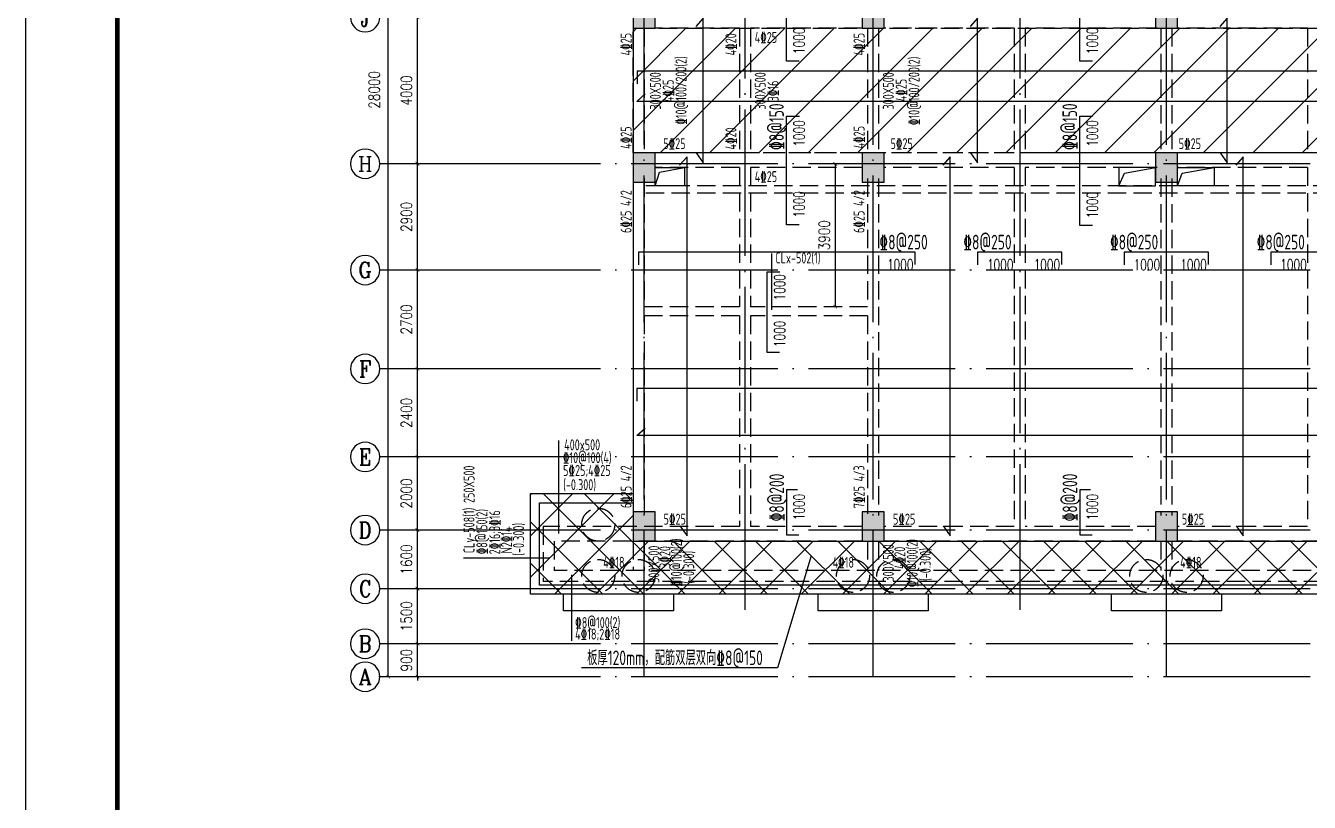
# Model space of a CAD drawing. Header units: millimetres. Extents: x 2998490 to 15040601, y 444546 to 7822218.
# Drawn here: x 14602150 to 14637164, y 7528471 to 7549673 of the extents above; entities that cross this region are included whole.
import ezdxf
from ezdxf.enums import TextEntityAlignment as Align

# ---------------------------------------------------------------- set-up
doc = ezdxf.new("R2010")
doc.units = ezdxf.units.MM
doc.header["$LTSCALE"] = 2000
doc.linetypes.add('DASH', pattern=[0.35, 0.25, -0.1])
doc.linetypes.add('DOTE', pattern=[2.42, 2, -0.2, 0.02, -0.2])
for name, color, linetype in [('3-AXIS', 3, 'Continuous'), ('3-AXIS_TEXT', 7, 'Continuous'), ('3-ban', 84, 'Continuous'), ('3-ban-hatch', 9, 'Continuous'), ('3-ban-rein', 1, 'Continuous'), ('3-ban-TEXT', 7, 'Continuous'), ('3-COLUMN-UP', 2, 'Continuous'), ('3-dcl', 3, 'Continuous'), ('3-dote', 43, 'DOTE'), ('3-HATCH', 8, 'Continuous'), ('3-liang-rein-X', 54, 'Continuous'), ('3-liang-rein-Y', 130, 'Continuous'), ('3-liang-R截面-X', 50, 'Continuous'), ('3-liang-R截面-Y', 70, 'Continuous'), ('3-liang-s-1', 44, 'Continuous'), ('3-liang-xu', 120, 'DASH'), ('3-装饰线脚', 7, 'Continuous'), ('AXIS', 3, 'Continuous'), ('AXIS_TEXT', 7, 'Continuous'), ('图框', 7, 'Continuous')]:
    doc.layers.add(name, color=color, linetype=linetype)
doc.styles.add('_TCH_AXIS', font='COMPLEX', dxfattribs={"bigfont": 'GBCBIG'})
doc.styles.add('COMPLEX', font='COMPLEX')
doc.styles.add('DIM_FONT', font='SIMPLEX', dxfattribs={"width": 0.8, "bigfont": 'HZTXT'})
doc.styles.add('TJ1', font='tj-romans1.shx', dxfattribs={"width": 0.8, "bigfont": 'tj-hztxt1.shx'})
doc.styles.add('TSSD_Rein', font='Tssdeng.shx', dxfattribs={"width": 0.7, "bigfont": 'hztxt.shx'})
doc.dimstyles.new('DIMN100', dxfattribs={"dimtxt": 300, "dimasz": 100, "dimexe": 250, "dimexo": 300, "dimgap": 150, "dimtad": 1, "dimdec": 0, "dimzin": 0, "dimdsep": 46, "dimtxsty": 'DIM_FONT', "dimblk": 'ARCHTICK', "dimcen": 0.09, "dimclrt": 7, "dimazin": 2, "dimtfac": 1, "dimtdec": 0, "dimtix": 1, "dimtmove": 2, "dimatfit": 3, "dimldrblk": 'ARCHTICK', "dimfxl": 0, "dimtolj": 1, "dimtzin": 0, "dimarcsym": 0})

# ---------------------------------------------------------------- blocks, each defined once
blk = doc.blocks.new('TJAD_TK_A0')
at = {"layer": '图框'}
blk.add_line((973, -441.7), (973, 399.3), dxfattribs=at)
at = {"layer": '图框', "const_width": 1.2}
blk.add_lwpolyline([(2152, -431.7), (2152, 389.3), (998, 389.3), (998, -431.7)], close=True, dxfattribs=at)
blk = doc.blocks.new('_ArchTick')
at = {"color": 0, "linetype": 'ByBlock', "const_width": 0.15}
blk.add_lwpolyline([(-0.5, -0.5), (0.5, 0.5)], dxfattribs=at)
blk = doc.blocks.new('*D316')
at = {"layer": 'AXIS', "color": 0, "lineweight": -2}
for p, q in [((14615016, 7532801), (14612587, 7532801)), ((14612837, 7532801), (14612837, 7532901)), ((14612837, 7531901), (14612837, 7532801)), ((14615016, 7531901), (14612587, 7531901)), ((14612837, 7531901), (14612837, 7531801))]:
    blk.add_line(p, q, dxfattribs=at)
at = {"layer": 'Defpoints', "color": 0}
for p in [(14612837, 7532801), (14615316, 7532801), (14615316, 7531901)]:
    blk.add_point(p, dxfattribs=at)
at = {"layer": 'AXIS', "color": 0, "lineweight": -2, "xscale": 100, "yscale": 100, "zscale": 100}
for p, rotation in [((14612837, 7532801), 270), ((14612837, 7531901), 90)]:
    blk.add_blockref('_ArchTick', p, dxfattribs=dict(at, rotation=rotation))
at = {"layer": 'AXIS', "color": 7, "insert": (14612537, 7532351), "char_height": 300, "attachment_point": 5, "rotation": 90, "style": 'DIM_FONT'}
blk.add_mtext('\\A1;900', dxfattribs=at)
blk = doc.blocks.new('*D317')
at = {"layer": 'AXIS', "color": 0, "lineweight": -2}
for p, q in [((14615016, 7534301), (14612587, 7534301)), ((14612837, 7532801), (14612837, 7534301)), ((14615016, 7532801), (14612587, 7532801))]:
    blk.add_line(p, q, dxfattribs=at)
at = {"layer": 'Defpoints', "color": 0}
for p in [(14612837, 7534301), (14615316, 7534301), (14615316, 7532801)]:
    blk.add_point(p, dxfattribs=at)
at = {"layer": 'AXIS', "color": 0, "lineweight": -2, "xscale": 100, "yscale": 100, "zscale": 100}
for p, rotation in [((14612837, 7534301), 90), ((14612837, 7532801), 270)]:
    blk.add_blockref('_ArchTick', p, dxfattribs=dict(at, rotation=rotation))
at = {"layer": 'AXIS', "color": 7, "insert": (14612537, 7533551), "char_height": 300, "attachment_point": 5, "rotation": 90, "style": 'DIM_FONT'}
blk.add_mtext('\\A1;1500', dxfattribs=at)
blk = doc.blocks.new('*D318')
at = {"layer": 'AXIS', "color": 0, "lineweight": -2}
for p, q in [((14615016, 7535901), (14612587, 7535901)), ((14612837, 7534301), (14612837, 7535901)), ((14615016, 7534301), (14612587, 7534301))]:
    blk.add_line(p, q, dxfattribs=at)
at = {"layer": 'Defpoints', "color": 0}
for p in [(14612837, 7535901), (14615316, 7535901), (14615316, 7534301)]:
    blk.add_point(p, dxfattribs=at)
at = {"layer": 'AXIS', "color": 0, "lineweight": -2, "xscale": 100, "yscale": 100, "zscale": 100}
for p, rotation in [((14612837, 7535901), 90), ((14612837, 7534301), 270)]:
    blk.add_blockref('_ArchTick', p, dxfattribs=dict(at, rotation=rotation))
at = {"layer": 'AXIS', "color": 7, "insert": (14612537, 7535101), "char_height": 300, "attachment_point": 5, "rotation": 90, "style": 'DIM_FONT'}
blk.add_mtext('\\A1;1600', dxfattribs=at)
blk = doc.blocks.new('*D319')
at = {"layer": 'AXIS', "color": 0, "lineweight": -2}
for p, q in [((14615016, 7537901), (14612587, 7537901)), ((14612837, 7535901), (14612837, 7537901)), ((14615016, 7535901), (14612587, 7535901))]:
    blk.add_line(p, q, dxfattribs=at)
at = {"layer": 'Defpoints', "color": 0}
for p in [(14612837, 7537901), (14615316, 7537901), (14615316, 7535901)]:
    blk.add_point(p, dxfattribs=at)
at = {"layer": 'AXIS', "color": 0, "lineweight": -2, "xscale": 100, "yscale": 100, "zscale": 100}
for p, rotation in [((14612837, 7537901), 90), ((14612837, 7535901), 270)]:
    blk.add_blockref('_ArchTick', p, dxfattribs=dict(at, rotation=rotation))
at = {"layer": 'AXIS', "color": 7, "insert": (14612537, 7536901), "char_height": 300, "attachment_point": 5, "rotation": 90, "style": 'DIM_FONT'}
blk.add_mtext('\\A1;2000', dxfattribs=at)
blk = doc.blocks.new('*D320')
at = {"layer": 'AXIS', "color": 0, "lineweight": -2}
for p, q in [((14615016, 7540301), (14612587, 7540301)), ((14612837, 7537901), (14612837, 7540301)), ((14615016, 7537901), (14612587, 7537901))]:
    blk.add_line(p, q, dxfattribs=at)
at = {"layer": 'Defpoints', "color": 0}
for p in [(14612837, 7540301), (14615316, 7540301), (14615316, 7537901)]:
    blk.add_point(p, dxfattribs=at)
at = {"layer": 'AXIS', "color": 0, "lineweight": -2, "xscale": 100, "yscale": 100, "zscale": 100}
for p, rotation in [((14612837, 7540301), 90), ((14612837, 7537901), 270)]:
    blk.add_blockref('_ArchTick', p, dxfattribs=dict(at, rotation=rotation))
at = {"layer": 'AXIS', "color": 7, "insert": (14612537, 7539101), "char_height": 300, "attachment_point": 5, "rotation": 90, "style": 'DIM_FONT'}
blk.add_mtext('\\A1;2400', dxfattribs=at)
blk = doc.blocks.new('*D321')
at = {"layer": 'AXIS', "color": 0, "lineweight": -2}
for p, q in [((14615016, 7543002), (14612587, 7543002)), ((14612837, 7540301), (14612837, 7543002)), ((14615016, 7540301), (14612587, 7540301))]:
    blk.add_line(p, q, dxfattribs=at)
at = {"layer": 'Defpoints', "color": 0}
for p in [(14612837, 7543002), (14615316, 7543002), (14615316, 7540301)]:
    blk.add_point(p, dxfattribs=at)
at = {"layer": 'AXIS', "color": 0, "lineweight": -2, "xscale": 100, "yscale": 100, "zscale": 100}
for p, rotation in [((14612837, 7543002), 90), ((14612837, 7540301), 270)]:
    blk.add_blockref('_ArchTick', p, dxfattribs=dict(at, rotation=rotation))
at = {"layer": 'AXIS', "color": 7, "insert": (14612537, 7541652), "char_height": 300, "attachment_point": 5, "rotation": 90, "style": 'DIM_FONT'}
blk.add_mtext('\\A1;2700', dxfattribs=at)
blk = doc.blocks.new('*D322')
at = {"layer": 'AXIS', "color": 0, "lineweight": -2}
for p, q in [((14615016, 7545901), (14612587, 7545901)), ((14612837, 7543002), (14612837, 7545901)), ((14615016, 7543002), (14612587, 7543002))]:
    blk.add_line(p, q, dxfattribs=at)
at = {"layer": 'Defpoints', "color": 0}
for p in [(14612837, 7545901), (14615316, 7545901), (14615316, 7543002)]:
    blk.add_point(p, dxfattribs=at)
at = {"layer": 'AXIS', "color": 0, "lineweight": -2, "xscale": 100, "yscale": 100, "zscale": 100}
for p, rotation in [((14612837, 7545901), 90), ((14612837, 7543002), 270)]:
    blk.add_blockref('_ArchTick', p, dxfattribs=dict(at, rotation=rotation))
at = {"layer": 'AXIS', "color": 7, "insert": (14612537, 7544452), "char_height": 300, "attachment_point": 5, "rotation": 90, "style": 'DIM_FONT'}
blk.add_mtext('\\A1;2900', dxfattribs=at)
blk = doc.blocks.new('*D323')
at = {"layer": 'AXIS', "color": 0, "lineweight": -2}
for p, q in [((14615016, 7549901), (14612587, 7549901)), ((14612837, 7545901), (14612837, 7549901)), ((14615016, 7545901), (14612587, 7545901))]:
    blk.add_line(p, q, dxfattribs=at)
at = {"layer": 'Defpoints', "color": 0}
for p in [(14612837, 7549901), (14615316, 7549901), (14615316, 7545901)]:
    blk.add_point(p, dxfattribs=at)
at = {"layer": 'AXIS', "color": 0, "lineweight": -2, "xscale": 100, "yscale": 100, "zscale": 100}
for p, rotation in [((14612837, 7549901), 90), ((14612837, 7545901), 270)]:
    blk.add_blockref('_ArchTick', p, dxfattribs=dict(at, rotation=rotation))
at = {"layer": 'AXIS', "color": 7, "insert": (14612537, 7547901), "char_height": 300, "attachment_point": 5, "rotation": 90, "style": 'DIM_FONT'}
blk.add_mtext('\\A1;4000', dxfattribs=at)
blk = doc.blocks.new('*D300')
at = {"layer": 'AXIS', "color": 0, "lineweight": -2}
for p, q in [((14615816, 7559901), (14611787, 7559901)), ((14612037, 7531901), (14612037, 7559901)), ((14615816, 7531901), (14611787, 7531901))]:
    blk.add_line(p, q, dxfattribs=at)
at = {"layer": 'Defpoints', "color": 0}
for p in [(14612037, 7559901), (14616116, 7559901), (14616116, 7531901)]:
    blk.add_point(p, dxfattribs=at)
at = {"layer": 'AXIS', "color": 0, "lineweight": -2, "xscale": 100, "yscale": 100, "zscale": 100}
for p, rotation in [((14612037, 7559901), 90), ((14612037, 7531901), 270)]:
    blk.add_blockref('_ArchTick', p, dxfattribs=dict(at, rotation=rotation))
at = {"layer": 'AXIS', "color": 7, "insert": (14611658, 7547920), "char_height": 300, "attachment_point": 5, "rotation": 90, "style": 'DIM_FONT'}
blk.add_mtext('\\A1;28000', dxfattribs=at)
blk = doc.blocks.new('_AXISO')
blk.add_circle((0, 0), 0.5)
at = {"layer": '3-AXIS_TEXT', "style": 'COMPLEX', "width": 1.041667}
blk.add_attdef('A', text='', height=0.56, dxfattribs=at).set_placement((-0.25, -0.28), (0.25, -0.28), align=Align.FIT)
blk = doc.blocks.new('*D1829')
at = {"layer": '3-ban', "color": 0, "lineweight": -2}
for p, q in [((14624334, 7545901), (14623981, 7545901)), ((14624231, 7545901), (14624231, 7542001)), ((14624334, 7542001), (14623981, 7542001))]:
    blk.add_line(p, q, dxfattribs=at)
at = {"layer": 'Defpoints', "color": 0}
for p in [(14624634, 7545901), (14624231, 7542001), (14624634, 7542001)]:
    blk.add_point(p, dxfattribs=at)
at = {"layer": '3-ban', "color": 0, "lineweight": -2, "xscale": 100, "yscale": 100, "zscale": 100}
for p, rotation in [((14624231, 7545901), 90), ((14624231, 7542001), 270)]:
    blk.add_blockref('_ArchTick', p, dxfattribs=dict(at, rotation=rotation))
at = {"layer": '3-ban', "color": 7, "insert": (14623931, 7543951), "char_height": 300, "attachment_point": 5, "rotation": 90, "style": 'DIM_FONT'}
blk.add_mtext('\\A1;3900', dxfattribs=at)

msp = doc.modelspace()

# ---------------------------------------------------------------- hatches: boundary and pattern name
at = {"layer": '3-ban-hatch'}
h = msp.add_hatch(dxfattribs=at)
h.set_pattern_fill('ANSI31', color=8, scale=300, style=0)
h.set_pattern_definition([(225, (29074325.8, 15221427.5), (673.51921, -673.51921), [])])
h.paths.add_polyline_path([(14691566.9, 7549601.4), (14691566.9, 7543201.4), (14692155.7, 7543201.4), (14692660.5, 7542896.9), (14695264, 7540294.1), (14695493.1, 7539740), (14695493.1, 7536061.2), (14695262.8, 7535507.5), (14692660.8, 7532905.5), (14692106.7, 7532676.5), (14688427.3, 7532676.5), (14687873.3, 7532905.7), (14685271.6, 7535507.3), (14685041.9, 7536061.2), (14685041.9, 7537601.4), (14681566.9, 7537601.4), (14681566.9, 7543201.4), (14681566.9, 7545901.4), (14681566.9, 7546201.4), (14618716.9, 7546201.4), (14618716.9, 7549601.4)])
h = msp.add_hatch(dxfattribs=at)
h.set_pattern_fill('ANSI37', color=8, scale=250, style=0)
h.set_pattern_definition([(135, (28833537.14, -1307.25), (561.266008, 561.266008), []), (45, (28833537.14, -1307.25), (561.266008, -561.266008), [])])
h.paths.add_polyline_path([(14618716.8, 7535601.4), (14618716.8, 7536901.4), (14615916.8, 7536901.4), (14615916.8, 7534151.3), (14683366.8, 7534151.3), (14683366.8, 7537601.4), (14681566.8, 7537601.4), (14681566.8, 7535601.4)])
at = {"layer": '3-HATCH'}
for points in [[(14619316.9, 7550401.4), (14618716.9, 7550401.4), (14618716.9, 7549601.4), (14619316.9, 7549601.4)], [(14625566.9, 7550401.4), (14624966.9, 7550401.4), (14624966.9, 7549601.4), (14625566.9, 7549601.4)], [(14633566.9, 7550401.4), (14632966.9, 7550401.4), (14632966.9, 7549601.4), (14633566.9, 7549601.4)], [(14619316.9, 7546201.4), (14618716.9, 7546201.4), (14618716.9, 7545401.4), (14619316.9, 7545401.4)], [(14625566.9, 7546201.4), (14624966.9, 7546201.4), (14624966.9, 7545401.4), (14625566.9, 7545401.4)], [(14633566.9, 7546201.4), (14632966.9, 7546201.4), (14632966.9, 7545401.4), (14633566.9, 7545401.4)], [(14619316.9, 7536401.4), (14618716.9, 7536401.4), (14618716.9, 7535601.4), (14619316.9, 7535601.4)], [(14625566.9, 7536401.4), (14624966.9, 7536401.4), (14624966.9, 7535601.4), (14625566.9, 7535601.4)], [(14633566.9, 7536401.4), (14632966.9, 7536401.4), (14632966.9, 7535601.4), (14633566.9, 7535601.4)]]:
    msp.add_hatch(color=256, dxfattribs=at).paths.add_polyline_path(points)

# ---------------------------------------------------------------- linework, layer by layer
at = {"layer": '3-AXIS', "color": 15, "linetype": 'DOTE'}
for p, q in [((14619016.8, 7531901.4), (14619016.8, 7562416)), ((14625266.8, 7531901.4), (14625266.8, 7562416)), ((14633266.8, 7531901.4), (14633266.8, 7562416)), ((14695266.8, 7545901.4), (14614408.5, 7545901.4)), ((14695266.8, 7543001.4), (14614408.5, 7543001.4)), ((14695266.8, 7540301.4), (14614408.5, 7540301.4)), ((14695266.8, 7537901.4), (14614408.5, 7537901.4)), ((14695266.8, 7535901.4), (14614408.5, 7535901.4)), ((14695266.8, 7534301.4), (14614408.5, 7534301.4)), ((14695266.8, 7532801.4), (14614408.5, 7532801.4)), ((14695266.8, 7531901.4), (14614408.5, 7531901.4))]:
    msp.add_line(p, q, dxfattribs=at)
at = {"layer": '3-ban'}
for p, q in [((14623576.5, 7535200.6), (14622658.2, 7532140.5)), ((14622658.2, 7532140.5), (14617313.1, 7532140.5))]:
    msp.add_line(p, q, dxfattribs=at)
at = {"layer": '3-ban-rein'}
for points in [[(14623245.3, 7548701.4), (14622907.3, 7548701.4), (14622907.3, 7551609), (14623253.3, 7551609)], [(14631245.3, 7548701.4), (14630907.3, 7548701.4), (14630907.3, 7551555.9), (14631253.3, 7551555.9)], [(14620436.4, 7546197.2), (14620629.8, 7545923.6), (14620629.8, 7549880.8), (14620426.7, 7549651.5)], [(14627919.7, 7546197.2), (14628113.1, 7545923.6), (14628113.1, 7549880.8), (14627910, 7549651.5)], [(14634731.8, 7546197.2), (14634925.2, 7545923.6), (14634925.2, 7549880.8), (14634722.1, 7549651.5)], [(14691410.6, 7548094.9), (14691410.6, 7548432.9), (14618833.6, 7548432.9), (14618833.6, 7548086.9)], [(14691204.9, 7547799), (14691478.5, 7547605.5), (14618817.4, 7547605.5), (14619046.8, 7547808.6)], [(14623245.3, 7544239.3), (14622907.3, 7544239.3), (14622907.3, 7547201.4), (14623253.3, 7547201.4)], [(14631245.3, 7544218.5), (14630907.3, 7544218.5), (14630907.3, 7547201.4), (14631253.3, 7547201.4)], [(14619995.9, 7536017.5), (14620189.3, 7535743.9), (14620189.3, 7546091.7), (14619986.2, 7545862.4)], [(14627177.3, 7536017.5), (14627370.7, 7535743.9), (14627370.7, 7546091.7), (14627167.6, 7545862.4)], [(14635166.2, 7536017.5), (14635359.6, 7535743.9), (14635359.6, 7546091.7), (14635156.5, 7545862.4)], [(14626416.8, 7543148.8), (14626416.8, 7543486.8), (14618866.8, 7543486.8), (14618866.8, 7543140.8)], [(14630416.8, 7543148.8), (14630416.8, 7543486.8), (14628116.8, 7543486.8), (14628116.8, 7543140.8)], [(14634416.8, 7543148.8), (14634416.8, 7543486.8), (14632116.8, 7543486.8), (14632116.8, 7543140.8)], [(14638416.8, 7543148.8), (14638416.8, 7543486.8), (14636116.8, 7543486.8), (14636116.8, 7543140.8)], [(14622714.7, 7540751.4), (14622376.7, 7540751.4), (14622376.7, 7542949.2), (14622722.8, 7542949.2)], [(14682530.9, 7539432.9), (14682530.9, 7539770.8), (14618819.5, 7539770.8), (14618819.5, 7539424.8)], [(14681204.9, 7538676.2), (14681478.5, 7538482.7), (14618817.4, 7538482.7), (14619046.8, 7538685.8)], [(14623199.4, 7537001.4), (14622907.3, 7537001.4), (14622907.3, 7535775.4), (14623236.6, 7535775.4)], [(14631199.4, 7537001.4), (14630907.3, 7537001.4), (14630907.3, 7535775.4), (14631236.6, 7535775.4)]]:
    msp.add_lwpolyline(points, dxfattribs=at)
at = {"layer": '3-COLUMN-UP'}
for points in [[(14619316.9, 7550401.4), (14618716.9, 7550401.4), (14618716.9, 7549601.4), (14619316.9, 7549601.4)], [(14625566.9, 7550401.4), (14624966.9, 7550401.4), (14624966.9, 7549601.4), (14625566.9, 7549601.4)], [(14633566.9, 7550401.4), (14632966.9, 7550401.4), (14632966.9, 7549601.4), (14633566.9, 7549601.4)], [(14619316.9, 7546201.4), (14618716.9, 7546201.4), (14618716.9, 7545401.4), (14619316.9, 7545401.4)], [(14625566.9, 7546201.4), (14624966.9, 7546201.4), (14624966.9, 7545401.4), (14625566.9, 7545401.4)], [(14633566.9, 7546201.4), (14632966.9, 7546201.4), (14632966.9, 7545401.4), (14633566.9, 7545401.4)], [(14619316.9, 7536401.4), (14618716.9, 7536401.4), (14618716.9, 7535601.4), (14619316.9, 7535601.4)], [(14625566.9, 7536401.4), (14624966.9, 7536401.4), (14624966.9, 7535601.4), (14625566.9, 7535601.4)], [(14633566.9, 7536401.4), (14632966.9, 7536401.4), (14632966.9, 7535601.4), (14633566.9, 7535601.4)]]:
    msp.add_lwpolyline(points, close=True, dxfattribs=at)
at = {"layer": '3-dcl', "linetype": 'DASH'}
msp.add_lwpolyline([(14691566.9, 7549601.4), (14691566.9, 7543201.4), (14692155.7, 7543201.4), (14692660.5, 7542896.9), (14695264, 7540294.1), (14695493.1, 7539740), (14695493.1, 7536061.2), (14695262.8, 7535507.5), (14692660.8, 7532905.5), (14692106.7, 7532676.5), (14688427.3, 7532676.5), (14687873.3, 7532905.7), (14685271.6, 7535507.3), (14685041.9, 7536061.2), (14685041.9, 7537601.4), (14681566.9, 7537601.4), (14681566.9, 7543201.4), (14681566.9, 7543201.4), (14681566.9, 7545901.4), (14681566.9, 7545901.4), (14681566.9, 7546201.4), (14618716.9, 7546201.4), (14618716.9, 7549601.4), (14691566.9, 7549601.4)], dxfattribs=at)
at = {"layer": '3-dote'}
for p, q in [((14621766.8, 7561906.6), (14621766.8, 7533725)), ((14629266.8, 7561906.6), (14629266.8, 7533725))]:
    msp.add_line(p, q, dxfattribs=at)
at = {"layer": '3-liang-R截面-X'}
for p, q in [((14622492.5, 7543449.9), (14622492.5, 7541911.5)), ((14616689.5, 7535811.6), (14616689.5, 7538348.1)), ((14617042.7, 7534685.7), (14617042.7, 7532877.8))]:
    msp.add_line(p, q, dxfattribs=at)
at = {"layer": '3-liang-R截面-Y'}
msp.add_line((14614096.1, 7535147), (14616426.9, 7535147), dxfattribs=at)
at = {"layer": '3-liang-s-1'}
for points in [[(14683116.8, 7558001.4), (14681566.9, 7558001.4), (14681566.9, 7560201.4), (14618716.9, 7560201.4), (14618716.9, 7535601.4), (14681566.9, 7535601.4), (14681566.9, 7537601.4), (14683116.8, 7537601.4)], [(14619316.8, 7545301.4), (14619436.6, 7545673.5), (14620116.8, 7545801.4)], [(14631966.8, 7545301.4), (14632125.7, 7545648.9), (14632966.8, 7545801.4)], [(14633566.8, 7545301.4), (14633698.7, 7545649.4), (14634566.8, 7545801.4)], [(14683116.8, 7537601.4), (14683116.8, 7537601.4), (14683116.8, 7534401.3), (14616166.8, 7534401.3), (14616166.8, 7536651.4), (14618716.8, 7536651.4)], [(14684565.6, 7537051.4), (14683366.8, 7537051.4), (14683366.8, 7534151.3), (14615916.8, 7534151.3), (14615916.8, 7536901.4), (14618716.8, 7536901.4)], [(14619817.2, 7534151.3), (14619817.2, 7533701.1), (14616816.5, 7533701.1), (14616816.5, 7534151.3)], [(14626767.2, 7534151.3), (14626767.2, 7533701.1), (14623766.5, 7533701.1), (14623766.5, 7534151.3)], [(14634767.2, 7534151.3), (14634767.2, 7533701.1), (14631766.5, 7533701.1), (14631766.5, 7534151.3)]]:
    msp.add_lwpolyline(points, dxfattribs=at)
for points in [[(14619316.8, 7545801.4), (14620116.8, 7545801.4), (14620116.8, 7545301.4), (14619316.8, 7545301.4)], [(14631966.8, 7545301.4), (14632966.8, 7545301.4), (14632966.8, 7545801.4), (14631966.8, 7545801.4)], [(14633566.8, 7545801.4), (14634566.8, 7545801.4), (14634566.8, 7545301.4), (14633566.8, 7545301.4)]]:
    msp.add_lwpolyline(points, close=True, dxfattribs=at)
at = {"layer": '3-liang-xu'}
for p, q in [((14618716.9, 7549601.4), (14618716.9, 7546201.4)), ((14619016.9, 7549601.4), (14619016.9, 7546201.4)), ((14621616.9, 7549601.4), (14619316.9, 7549601.4)), ((14621616.9, 7549601.4), (14621616.9, 7546201.4)), ((14624966.9, 7549601.4), (14621916.9, 7549601.4)), ((14621916.9, 7549601.4), (14621916.9, 7546201.4)), ((14625116.9, 7549601.4), (14625116.9, 7546201.4)), ((14625416.9, 7549601.4), (14625416.9, 7546201.4)), ((14629116.9, 7549601.4), (14625566.9, 7549601.4)), ((14629116.9, 7549601.4), (14629116.9, 7546201.4)), ((14633016.8, 7549601.4), (14629416.9, 7549601.4)), ((14629416.9, 7549601.4), (14629416.9, 7546201.4)), ((14633116.9, 7549601.4), (14633116.9, 7546201.4)), ((14633416.9, 7549601.4), (14633416.9, 7546201.4)), ((14637116.9, 7549601.4), (14633566.9, 7549601.4)), ((14637116.9, 7549601.4), (14637116.9, 7546201.4)), ((14621616.9, 7546201.4), (14619316.9, 7546201.4)), ((14624966.9, 7546201.4), (14621916.9, 7546201.4)), ((14629116.9, 7546201.4), (14625566.9, 7546201.4)), ((14633016.8, 7546201.4), (14629416.9, 7546201.4)), ((14637116.9, 7546201.4), (14633566.9, 7546201.4)), ((14621616.9, 7545801.4), (14619316.9, 7545801.4)), ((14621616.9, 7545801.4), (14621616.9, 7542001.4)), ((14624966.9, 7545801.4), (14621916.9, 7545801.4)), ((14621916.9, 7545801.4), (14621916.9, 7542001.4)), ((14629116.9, 7545801.4), (14625566.9, 7545801.4)), ((14629116.9, 7545801.4), (14629116.9, 7536001.4)), ((14633016.8, 7545801.4), (14629416.9, 7545801.4)), ((14629416.9, 7545801.4), (14629416.9, 7536001.4)), ((14637116.9, 7545801.4), (14633566.9, 7545801.4)), ((14637116.9, 7545801.4), (14637116.9, 7536001.4)), ((14618716.9, 7545501.4), (14618716.9, 7536301.4)), ((14619016.9, 7545501.4), (14619016.9, 7542001.4)), ((14681166.9, 7545301.4), (14619016.9, 7545301.4)), ((14625116.9, 7545501.4), (14625116.9, 7542001.4)), ((14625416.9, 7545501.4), (14625416.9, 7536301.4)), ((14633116.9, 7545501.4), (14633116.9, 7536301.4)), ((14633416.9, 7545501.4), (14633416.9, 7536301.4)), ((14681166.9, 7545101.4), (14619016.9, 7545101.4)), ((14621616.9, 7542001.4), (14619016.9, 7542001.4)), ((14625116.9, 7542001.4), (14621916.9, 7542001.4)), ((14621616.9, 7541751.4), (14619016.9, 7541751.4)), ((14619016.9, 7541751.4), (14619016.9, 7536301.4)), ((14621616.9, 7541751.4), (14621616.9, 7536001.4)), ((14625116.9, 7541751.4), (14621916.9, 7541751.4)), ((14621916.9, 7541751.4), (14621916.9, 7536001.4)), ((14625116.9, 7541751.4), (14625116.9, 7536301.4)), ((14621616.9, 7536001.4), (14616266.8, 7536001.4)), ((14616266.8, 7536001.4), (14616266.8, 7534501.3)), ((14624966.9, 7536001.4), (14621916.9, 7536001.4)), ((14629116.9, 7536001.4), (14625566.9, 7536001.4)), ((14632966.9, 7536001.4), (14629416.9, 7536001.4)), ((14637116.9, 7536001.4), (14633566.9, 7536001.4)), ((14624966.9, 7535601.4), (14616566.8, 7535601.4)), ((14616566.8, 7535601.4), (14616566.8, 7534801.3)), ((14618716.9, 7535601.4), (14618716.9, 7534801.3)), ((14619016.9, 7535601.4), (14619016.9, 7534801.3)), ((14625116.9, 7535601.4), (14625116.9, 7534801.3)), ((14625416.9, 7535601.4), (14625416.9, 7534801.3)), ((14632966.9, 7535601.4), (14625566.9, 7535601.4)), ((14633116.9, 7535601.4), (14633116.9, 7534801.3)), ((14633416.9, 7535601.4), (14633416.9, 7534801.3)), ((14640966.9, 7535601.4), (14633566.9, 7535601.4)), ((14682716.9, 7534801.3), (14616566.8, 7534801.3)), ((14683016.9, 7534501.3), (14616266.8, 7534501.3))]:
    msp.add_line(p, q, dxfattribs=at)
at = {"layer": '3-装饰线脚', "linetype": 'DASH'}
for centre in [(14617766.8, 7536051.4), (14617766.8, 7534651.4), (14618866.8, 7534651.4), (14624716.8, 7534651.4), (14625816.8, 7534651.4), (14632716.8, 7534651.4), (14633816.8, 7534651.4)]:
    msp.add_circle(centre, 450, dxfattribs=at)
at = {"layer": 'AXIS'}
for p, q in [((14615315.7, 7545901.4), (14611810, 7545901.4)), ((14615315.7, 7543001.8), (14611810, 7543001.8)), ((14615315.7, 7540301.4), (14611810, 7540301.4)), ((14613859.7, 7537901.4), (14611810, 7537901.4)), ((14613859.7, 7535901.4), (14611810, 7535901.4)), ((14613859.7, 7534301.4), (14611810, 7534301.4)), ((14613859.7, 7532801.4), (14611810, 7532801.4)), ((14613859.7, 7531901.4), (14611810, 7531901.4))]:
    msp.add_line(p, q, dxfattribs=at)

# ---------------------------------------------------------------- block references
ref = msp.add_blockref('_AXISO', (14611410, 7549901.4), dxfattribs=dict(at, xscale=-800, yscale=800, zscale=800))
ref.add_attrib('A', 'J', dxfattribs={"layer": 'AXIS_TEXT', "height": 496.1, "style": '_TCH_AXIS'}).set_placement((14611280.1, 7549653.4), (14611539.9, 7549653.4), align=Align.FIT)
ref = msp.add_blockref('_AXISO', (14611410, 7545901.4), dxfattribs=dict(at, xscale=-800, yscale=800, zscale=800))
ref.add_attrib('A', 'H', dxfattribs={"layer": 'AXIS_TEXT', "height": 405.5, "style": '_TCH_AXIS'}).set_placement((14611216.9, 7545698.7), (14611603.1, 7545698.7), align=Align.FIT)
ref = msp.add_blockref('_AXISO', (14611410, 7543001.8), dxfattribs=dict(at, xscale=-800, yscale=800, zscale=800))
ref.add_attrib('A', 'G', dxfattribs={"layer": 'AXIS_TEXT', "height": 425.2, "style": '_TCH_AXIS'}).set_placement((14611227.8, 7542789.2), (14611592.2, 7542789.2), align=Align.FIT)
ref = msp.add_blockref('_AXISO', (14611410, 7540301.4), dxfattribs=dict(at, xscale=-800, yscale=800, zscale=800))
ref.add_attrib('A', 'F', dxfattribs={"layer": 'AXIS_TEXT', "height": 445.4, "style": '_TCH_AXIS'}).set_placement((14611240.3, 7540078.7), (14611579.7, 7540078.7), align=Align.FIT)
ref = msp.add_blockref('_AXISO', (14611410, 7537901.4), dxfattribs=dict(at, xscale=-800, yscale=800, zscale=800))
ref.add_attrib('A', 'E', dxfattribs={"layer": 'AXIS_TEXT', "height": 445.4, "style": '_TCH_AXIS'}).set_placement((14611240.3, 7537678.7), (14611579.7, 7537678.7), align=Align.FIT)
ref = msp.add_blockref('_AXISO', (14611410, 7535901.4), dxfattribs=dict(at, xscale=-800, yscale=800, zscale=800))
ref.add_attrib('A', 'D', dxfattribs={"layer": 'AXIS_TEXT', "height": 435.3, "style": '_TCH_AXIS'}).set_placement((14611233.8, 7535683.8), (14611586.2, 7535683.8), align=Align.FIT)
ref = msp.add_blockref('_AXISO', (14611410, 7534301.4), dxfattribs=dict(at, xscale=-800, yscale=800, zscale=800))
ref.add_attrib('A', 'C', dxfattribs={"layer": 'AXIS_TEXT', "height": 455.7, "style": '_TCH_AXIS'}).set_placement((14611247.3, 7534073.6), (14611572.8, 7534073.6), align=Align.FIT)
ref = msp.add_blockref('_AXISO', (14611410, 7532801.4), dxfattribs=dict(at, xscale=-800, yscale=800, zscale=800))
ref.add_attrib('A', 'B', dxfattribs={"layer": 'AXIS_TEXT', "height": 435.3, "style": '_TCH_AXIS'}).set_placement((14611233.8, 7532583.8), (14611586.2, 7532583.8), align=Align.FIT)
ref = msp.add_blockref('_AXISO', (14611410, 7531901.4), dxfattribs=dict(at, xscale=-800, yscale=800, zscale=800))
ref.add_attrib('A', 'A', dxfattribs={"layer": 'AXIS_TEXT', "height": 425.2, "style": '_TCH_AXIS'}).set_placement((14611227.8, 7531688.8), (14611592.2, 7531688.8), align=Align.FIT)
at = {"layer": '图框', "xscale": 100, "yscale": 100, "zscale": 100}
msp.add_blockref('TJAD_TK_A0', (14504849.7, 7529933.9), dxfattribs=at)

# ---------------------------------------------------------------- texts
at = {"layer": '3-ban', "style": 'TSSD_Rein', "width": 0.7}
for s, rotation, p in [('%%1328@150', 89.99419, (14622830.3, 7546280.1, -5065)), ('%%1328@150', 89.99419, (14630830.3, 7546280.1, -5065)), ('%%1328@250', 0.00581, (14625436.6, 7543563.7, -5065)), ('%%1328@250', 0.00581, (14627724.3, 7543563.7, -5065)), ('%%1328@250', 0.00581, (14631724.3, 7543563.7, -5065)), ('%%1328@250', 0.00581, (14635724.3, 7543563.7, -5065)), ('%%1328@200', 90.00581, (14622835.1, 7536137.4, -5065)), ('%%1328@200', 90.00581, (14630835.1, 7536137.4, -5065)), ('板厚120mm，配筋双层双向%%1328@150', 0.00581, (14617466.6, 7532217, -5065))]:
    msp.add_text(s, height=400, rotation=rotation, dxfattribs=at).set_placement(p)
at = {"layer": '3-ban-TEXT', "style": 'TJ1', "width": 0.7}
for p in [(14623397.2, 7548898.4), (14631397.2, 7548898.4), (14623397.2, 7546371.3), (14631397.2, 7546371.3), (14623397.2, 7544436.2), (14631397.2, 7544415.5), (14622866.6, 7542171.3), (14622866.6, 7540898.4), (14623397.2, 7536171.3), (14631397.2, 7536171.3)]:
    msp.add_text('1000', height=300, rotation=90, dxfattribs=at).set_placement(p)
for p in [(14625646.5, 7542996.9), (14628373.5, 7542996.9), (14629646.5, 7542996.9), (14632373.5, 7542996.9), (14633646.5, 7542996.9), (14636373.5, 7542996.9)]:
    msp.add_text('1000', height=300, dxfattribs=at).set_placement(p)
at = {"layer": '3-liang-rein-X', "style": 'TSSD_Rein', "width": 0.7}
for s, p in [('4%%13225', (14622034.3, 7549201.4)), ('5%%13225', (14619540, 7546301.4)), ('5%%13225', (14625740, 7546301.4)), ('5%%13225', (14633600.7, 7546301.4)), ('4%%13225', (14622034.3, 7545401.4)), ('%%13210@100(4)', (14616802.3, 7537730.4)), ('5%%13225;4%%13225', (14616809.5, 7537380.4)), ('(-0.300)', (14616810.7, 7536992.6)), ('5%%13225', (14619549.5, 7536052.8)), ('5%%13225', (14625808.2, 7536052.8)), ('5%%13225', (14633686.4, 7536052.8)), ('4%%13218', (14617903, 7534874)), ('4%%13218', (14624161.5, 7534874)), ('4%%13218', (14633641.1, 7534874)), ('%%1328@100(2)', (14617138.3, 7533227.6)), ('4%%13218;2%%13218', (14617137.9, 7532913.8))]:
    msp.add_text(s, height=300, dxfattribs=at).set_placement(p)
at = {"layer": '3-liang-rein-Y', "style": 'TSSD_Rein', "width": 0.7}
for s, p in [('4%%13225', (14618676.3, 7548860.3)), ('4%%13220', (14621537, 7548860.3)), ('4%%13225', (14625031.4, 7548860.3)), ('%%13210@100/200(2)', (14620176.2, 7546968.4)), ('%%13210@100/200(2)', (14626531.4, 7546955.8)), ('4%%13225', (14619826.3, 7547586.5)), ('3%%13216', (14622687, 7547606.9)), ('4%%13225', (14626181.4, 7547606.9)), ('4%%13225', (14618676.3, 7546308.5)), ('4%%13220', (14621537, 7546291.5)), ('4%%13225', (14625031.4, 7546320.8)), ('6%%13225 4/2', (14618676.3, 7544014.5)), ('6%%13225 4/2', (14625031.4, 7544014.5)), ('6%%13225 4/2', (14618676.3, 7536501.4)), ('7%%13225 4/3', (14625031.4, 7536501.4)), ('%%1328@150(2)', (14614743.2, 7535240.5)), ('2%%13216;3%%13216', (14615093.2, 7535240.5)), ('N2%%13214', (14615414.5, 7535263.3)), ('(-0.300)', (14615744, 7535202.4)), ('%%13210@100(2)', (14620048.7, 7534358.4)), ('%%13210@100(2)', (14626481.9, 7534343.9)), ('3%%13220', (14619735.5, 7534870.5)), ('(-0.300)', (14620385.7, 7534439.5)), ('4%%13220', (14626141.8, 7534844.9)), ('(-0.300)', (14626840.1, 7534515.8))]:
    msp.add_text(s, height=300, rotation=90, dxfattribs=at).set_placement(p)
at = {"layer": '3-liang-R截面-X', "style": 'TSSD_Rein', "width": 0.7}
for s, p in [('CLx-502(1)', (14622600.5, 7543182.3)), ('400x500', (14616838.6, 7538080.4))]:
    msp.add_text(s, height=300, dxfattribs=at).set_placement(p)
at = {"layer": '3-liang-R截面-Y', "style": 'TSSD_Rein', "width": 0.7}
for s, p in [('300X500', (14619476.3, 7547384.2)), ('300X500', (14622337, 7547384.2)), ('300X500', (14625831.4, 7547384.2)), ('CLy-508(1) 250X500', (14614393.2, 7535270.5)), ('300X500', (14625831.4, 7534498.6)), ('300X500', (14619436, 7534463.2))]:
    msp.add_text(s, height=300, rotation=90, dxfattribs=at).set_placement(p)

# ---------------------------------------------------------------- dimensions: what is measured, and where the dimension line sits
at = {"layer": '3-ban'}
dim = msp.add_linear_dim(base=(14624231.5, 7542001.4), p1=(14624633.7, 7545901.4), p2=(14624633.7, 7542001.4), angle=90, dimstyle='DIMN100', dxfattribs=at)
dim.commit()
dim.dimension.update_dxf_attribs({"geometry": '*D1829', "text_midpoint": (14623931.5, 7543951.4)})
at = {"layer": 'AXIS'}
dim = msp.add_linear_dim(base=(14612037, 7559901.4), p1=(14616115.7, 7531901.4), p2=(14616115.7, 7559901.4), angle=90, dimstyle='DIMN100', dxfattribs=at)
dim.commit()
dim.dimension.update_dxf_attribs({"geometry": '*D300', "text_midpoint": (14611658.4, 7547920.2), "dimtype": 161})
for p1, p2, picture, middle in [((14615315.7, 7545901.4), (14615315.7, 7549901.4), '*D323', (14612537, 7547901.4)), ((14615315.7, 7543001.8), (14615315.7, 7545901.4), '*D322', (14612537, 7544451.6)), ((14615315.7, 7540301.4), (14615315.7, 7543001.8), '*D321', (14612537, 7541651.6)), ((14615315.7, 7537901.4), (14615315.7, 7540301.4), '*D320', (14612537, 7539101.4)), ((14615315.7, 7535901.4), (14615315.7, 7537901.4), '*D319', (14612537, 7536901.4)), ((14615315.7, 7534301.4), (14615315.7, 7535901.4), '*D318', (14612537, 7535101.4)), ((14615315.7, 7532801.4), (14615315.7, 7534301.4), '*D317', (14612537, 7533551.4)), ((14615315.7, 7531901.4), (14615315.7, 7532801.4), '*D316', (14612537, 7532351.4))]:
    dim = msp.add_aligned_dim(p1=p1, p2=p2, distance=2478.7, dimstyle='DIMN100', dxfattribs=at)
    dim.commit()
    dim.dimension.update_dxf_attribs({"geometry": picture, "text_midpoint": middle})

doc.saveas('drawing.dxf')
